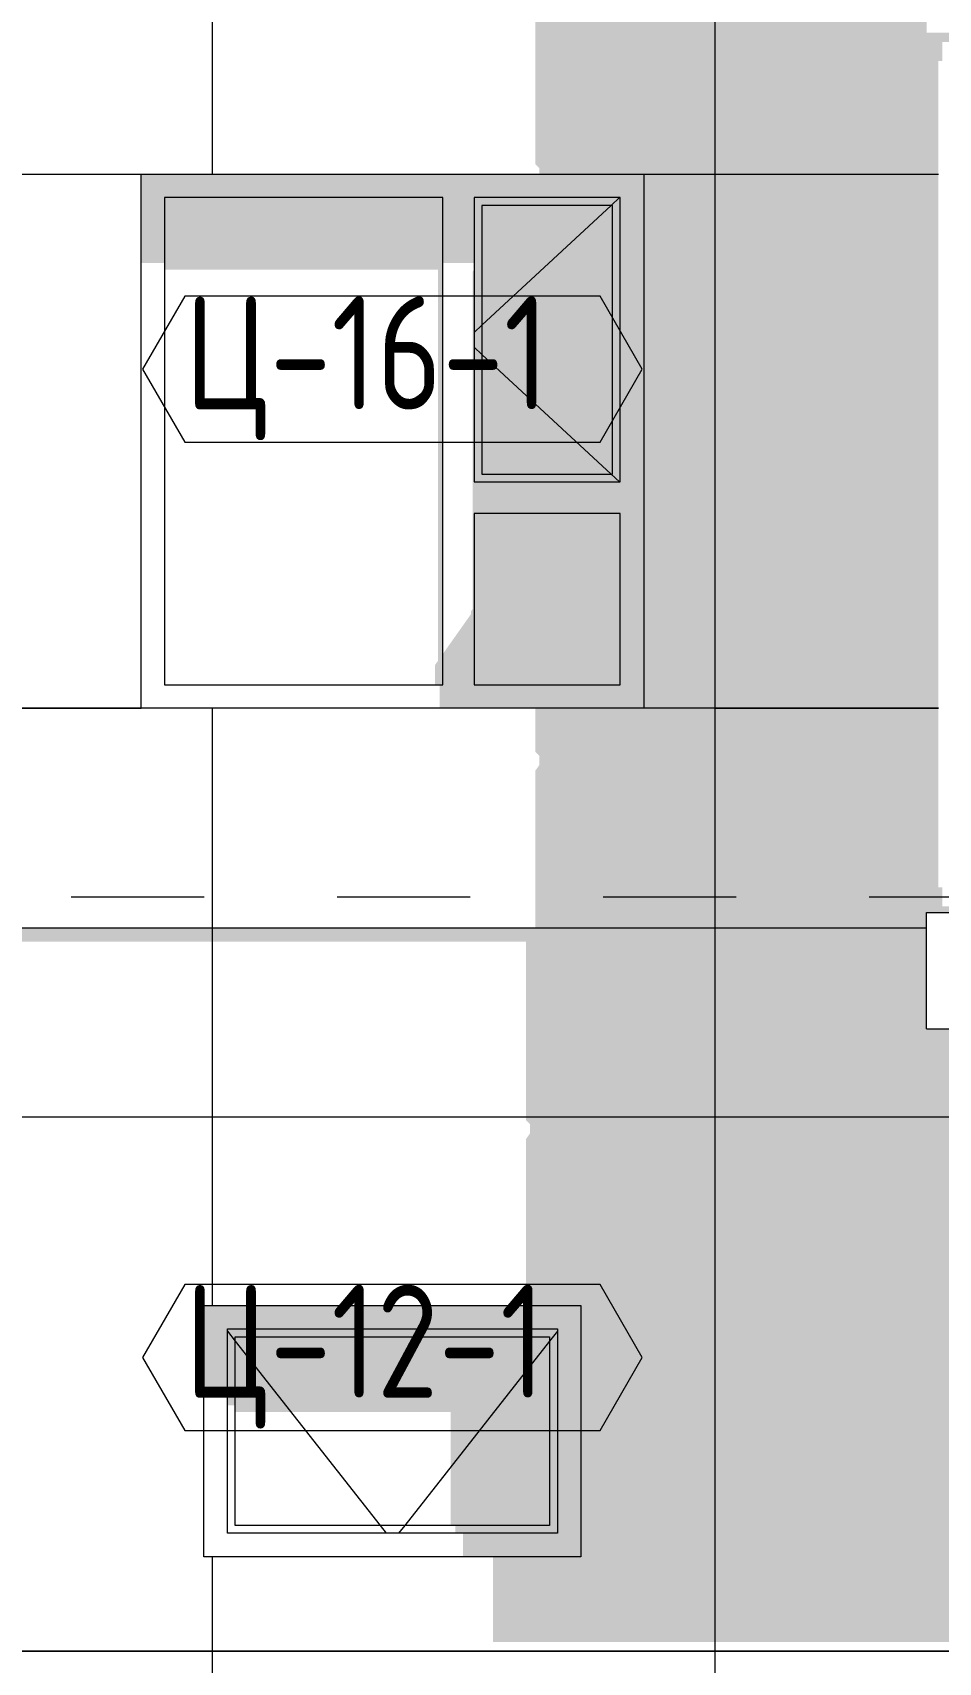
# Model space of a CAD drawing. Header units: millimetres. Extents: x 18162 to 7085488, y 72188 to 247925.
# Drawn here: x 5823964 to 5826846, y 103948 to 109134 of the extents above; entities that cross this region are included whole.
import ezdxf

# ---------------------------------------------------------------- set-up
doc = ezdxf.new("R2010")
doc.units = ezdxf.units.MM
doc.header["$MEASUREMENT"] = 0
doc.linetypes.add('Dashed', pattern=[423.333333, 211.666667, -211.666667])
doc.layers.add('Archicad Windows', color=7, linetype='Continuous')
doc.layers.add('Structural - Bearing', color=7, linetype='Continuous')
doc.styles.add('GENERATED_STYLE_3', font='', dxfattribs={"width": 0.8})
doc.styles.get('GENERATED_STYLE_3').set_extended_font_data('ISOCPEUR MON')
doc.dimstyles.new('GENERATED_STYLE__17', dxfattribs={"dimtxt": 440.00001, "dimasz": 228, "dimexe": 0.18, "dimexo": 29278.935859, "dimgap": 0, "dimtad": 1, "dimdec": 0, "dimzin": 0, "dimdsep": 46, "dimtxsty": 'GENERATED_STYLE_3', "dimblk": 'ARROWHEAD_2', "dimblk1": 'ARROWHEAD_2', "dimblk2": 'ARROWHEAD_2', "dimcen": 0.09, "dimclrd": 13, "dimclre": 13, "dimclrt": 13, "dimadec": 0, "dimazin": 0, "dimtfac": 1, "dimtdec": 4, "dimtmove": 0, "dimatfit": 3, "dimfxl": 1, "dimtolj": 1, "dimtzin": 0, "dimarcsym": 0})
doc.dimstyles.new('GENERATED_STYLE__18', dxfattribs={"dimtxt": 440.00001, "dimasz": 228, "dimexe": 0.18, "dimexo": 30998.935827, "dimgap": 0, "dimtad": 1, "dimdec": 0, "dimzin": 0, "dimdsep": 46, "dimtxsty": 'GENERATED_STYLE_3', "dimblk": 'ARROWHEAD_2', "dimblk1": 'ARROWHEAD_2', "dimblk2": 'ARROWHEAD_2', "dimcen": 0.09, "dimclrd": 13, "dimclre": 13, "dimclrt": 13, "dimadec": 0, "dimazin": 0, "dimtfac": 1, "dimtdec": 4, "dimtmove": 0, "dimatfit": 3, "dimfxl": 1, "dimtolj": 1, "dimtzin": 0, "dimarcsym": 0})
doc.dimstyles.new('GENERATED_STYLE__19', dxfattribs={"dimtxt": 440.00001, "dimasz": 228, "dimexe": 0.18, "dimexo": 31028.935828, "dimgap": 0, "dimtad": 1, "dimdec": 0, "dimzin": 0, "dimdsep": 46, "dimtxsty": 'GENERATED_STYLE_3', "dimblk": 'ARROWHEAD_2', "dimblk1": 'ARROWHEAD_2', "dimblk2": 'ARROWHEAD_2', "dimcen": 0.09, "dimclrd": 13, "dimclre": 13, "dimclrt": 13, "dimadec": 0, "dimazin": 0, "dimtfac": 1, "dimtdec": 4, "dimtmove": 0, "dimatfit": 3, "dimfxl": 1, "dimtolj": 1, "dimtzin": 0, "dimarcsym": 0})

# ---------------------------------------------------------------- blocks, each defined once
blk = doc.blocks.new('*X2293', base_point=(5785635.3, 106384.1))
at = {"layer": 'Structural - Bearing', "color": 8, "linetype": 'Continuous', "lineweight": 13}
for p, q in [((5824535.3, 106284.1), (5824535.3, 105084.1)), ((5826135.3, 106284.1), (5826135.3, 103984.1)), ((5822935.3, 105684.1), (5824035.3, 105684.1)), ((5824035.3, 105684.1), (5824535.3, 105684.1)), ((5824535.3, 105684.1), (5825635.3, 105684.1)), ((5825635.3, 105684.1), (5826135.3, 105684.1)), ((5826135.3, 105684.1), (5827235.3, 105684.1)), ((5824535.3, 104284.1), (5824535.3, 103984.1)), ((5822935.3, 103984.1), (5824035.3, 103984.1)), ((5824035.3, 103984.1), (5822935.3, 103984.1)), ((5824535.3, 103984.1), (5824035.3, 103984.1)), ((5824035.3, 103984.1), (5824535.3, 103984.1)), ((5824535.3, 103984.1), (5825635.3, 103984.1)), ((5824535.3, 103984.1), (5824535.3, 103384.1)), ((5825635.3, 103984.1), (5824535.3, 103984.1)), ((5826135.3, 103984.1), (5825635.3, 103984.1)), ((5825635.3, 103984.1), (5826135.3, 103984.1)), ((5826135.3, 103984.1), (5827235.3, 103984.1)), ((5826135.3, 103984.1), (5826135.3, 103384.1)), ((5827235.3, 103984.1), (5826135.3, 103984.1))]:
    blk.add_line(p, q, dxfattribs=at)
blk = doc.blocks.new('*X2505', base_point=(5785635.3, 106384.1))
at = {"layer": 'Structural - Bearing', "color": 8, "linetype": 'Continuous', "lineweight": 13}
for p, q in [((5824535.3, 109284.1), (5824535.3, 108684.1)), ((5826135.3, 109284.1), (5826135.3, 106984.1)), ((5822935.3, 108684.1), (5824035.3, 108684.1)), ((5824035.3, 108684.1), (5824308.8, 108684.1)), ((5825908.8, 108684.1), (5826135.3, 108684.1)), ((5826135.3, 108684.1), (5826846.4, 108684.1)), ((5822935.3, 106984.1), (5824035.3, 106984.1)), ((5824035.3, 106984.1), (5822935.3, 106984.1)), ((5824308.8, 106984.1), (5824035.3, 106984.1)), ((5824035.3, 106984.1), (5824308.8, 106984.1)), ((5824535.3, 106984.1), (5824535.3, 106384.1)), ((5826135.3, 106984.1), (5825908.8, 106984.1)), ((5826135.3, 106984.1), (5826846.4, 106984.1)), ((5826135.3, 106984.1), (5826135.3, 106384.1)), ((5826846.4, 106984.1), (5826135.3, 106984.1)), ((5824535.3, 106384.1), (5824535.3, 106284.1)), ((5826135.3, 106384.1), (5826135.3, 106284.1))]:
    blk.add_line(p, q, dxfattribs=at)
blk = doc.blocks.new('*D2589', base_point=(5785635.3, 106384.1))
at = {"color": 13, "linetype": 'Continuous', "lineweight": 13}
for p, q in [((5838478.4, 104284.1), (5838478.4, 105084.1)), ((5838703.4, 104284.1), (5837187.8, 104284.1)), ((5838478.4, 102734.1), (5838478.4, 104284.1)), ((5838703.4, 102734.1), (5837187.8, 102734.1)), ((5838478.4, 102587.4), (5838478.4, 102734.1))]:
    blk.add_line(p, q, dxfattribs=at)
at = {"color": 12, "linetype": 'Continuous', "lineweight": 35}
for p, q in [((5838328.4, 104370.7), (5838628.4, 104197.5)), ((5838328.4, 102820.7), (5838628.4, 102647.5))]:
    blk.add_line(p, q, dxfattribs=at)
at = {"color": 13, "lineweight": 13, "char_height": 440, "attachment_point": 7, "rotation": 90, "style": 'GENERATED_STYLE_3'}
for s, insert in [('\\A1;{\\pql;\\fISOCPEUR MON|b0|i0|c0|p0;\\W0.800000;800}', (5838518.1, 103459.7)), ('\\A1;{\\pql;\\fISOCPEUR MON|b0|i0|c0|p0;\\W0.800000;Хувьсах}', (5838649.8, 100855.8))]:
    blk.add_mtext(s, dxfattribs=dict(at, insert=insert))
blk = doc.blocks.new('ARROWHEAD_2')
at = {"color": 0, "linetype": 'Continuous', "lineweight": 0}
for p, q in [((-0.378, -0.655), (0.378, 0.655)), ((0, 0), (-1, 0))]:
    blk.add_line(p, q, dxfattribs=at)
blk = doc.blocks.new('*D2590', base_point=(5785635.3, 106384.1))
at = {"color": 12, "linetype": 'Continuous', "lineweight": 35}
for p, q in [((5838328.4, 105170.7), (5838628.4, 104997.5)), ((5838328.4, 104370.7), (5838628.4, 104197.5))]:
    blk.add_line(p, q, dxfattribs=at)
at = {"color": 13, "linetype": 'Continuous', "lineweight": 13}
blk.add_line((5838478.4, 104284.1), (5838478.4, 105084.1), dxfattribs=at)
blk = doc.blocks.new('*D2591', base_point=(5785635.3, 106384.1))
at = {"color": 13, "linetype": 'Continuous', "lineweight": 13}
for p, q in [((5838478.4, 105964.1), (5838478.4, 106334.1)), ((5838703.4, 105964.1), (5837187.8, 105964.1)), ((5838478.4, 105084.1), (5838478.4, 105964.1)), ((5838703.4, 105084.1), (5837187.8, 105084.1)), ((5838478.4, 104284.1), (5838478.4, 105084.1))]:
    blk.add_line(p, q, dxfattribs=at)
at = {"color": 12, "linetype": 'Continuous', "lineweight": 35}
for p, q in [((5838328.4, 106050.7), (5838628.4, 105877.5)), ((5838328.4, 105170.7), (5838628.4, 104997.5))]:
    blk.add_line(p, q, dxfattribs=at)
at = {"color": 13, "lineweight": 13, "insert": (5838012.1, 105155.2), "char_height": 440, "attachment_point": 7, "rotation": 90, "style": 'GENERATED_STYLE_3'}
blk.add_mtext('\\A1;{\\pql;\\fISOCPEUR MON|b0|i0|c0|p0;\\W0.800000;880}', dxfattribs=at)
blk = doc.blocks.new('*D2592', base_point=(5785635.3, 106384.1))
at = {"color": 12, "linetype": 'Continuous', "lineweight": 35}
for p, q in [((5838328.4, 106420.7), (5838628.4, 106247.5)), ((5838328.4, 106050.7), (5838628.4, 105877.5))]:
    blk.add_line(p, q, dxfattribs=at)
at = {"color": 13, "linetype": 'Continuous', "lineweight": 13}
for p, q in [((5838703.4, 106334.1), (5837187.8, 106334.1)), ((5838478.4, 105964.1), (5838478.4, 106334.1))]:
    blk.add_line(p, q, dxfattribs=at)
blk = doc.blocks.new('*D2593', base_point=(5785635.3, 106384.1))
at = {"color": 12, "linetype": 'Continuous', "lineweight": 35}
for p, q in [((5838328.4, 109220.7), (5838628.4, 109047.5)), ((5838328.4, 106420.7), (5838628.4, 106247.5))]:
    blk.add_line(p, q, dxfattribs=at)
at = {"color": 13, "linetype": 'Continuous', "lineweight": 13}
for p, q in [((5838703.4, 109134.1), (5837187.8, 109134.1)), ((5838478.4, 106334.1), (5838478.4, 109134.1))]:
    blk.add_line(p, q, dxfattribs=at)
at = {"color": 13, "lineweight": 13, "char_height": 440, "attachment_point": 7, "rotation": 90, "style": 'GENERATED_STYLE_3'}
for s, insert in [('\\A1;{\\pql;\\fISOCPEUR MON|b0|i0|c0|p0;\\W0.800000;2,800}', (5838605.9, 107549.6)), ('\\A1;{\\pql;\\fISOCPEUR MON|b0|i0|c0|p0;\\W0.800000;370}', (5838518.1, 106420.8))]:
    blk.add_mtext(s, dxfattribs=dict(at, insert=insert))
blk = doc.blocks.new('*D2594', base_point=(5785635.3, 106384.1))
at = {"color": 12, "linetype": 'Continuous', "lineweight": 35}
for p, q in [((5838328.4, 109420.7), (5838628.4, 109247.5)), ((5838328.4, 109220.7), (5838628.4, 109047.5))]:
    blk.add_line(p, q, dxfattribs=at)
at = {"color": 13, "linetype": 'Continuous', "lineweight": 13}
blk.add_line((5838478.4, 109134.1), (5838478.4, 109334.1), dxfattribs=at)
blk = doc.blocks.new('Label_200_3', base_point=(5825108.8, 104684.1))
at = {"color": 13, "linetype": 'Continuous', "lineweight": 13, "flags": 128}
blk.add_lwpolyline([(5824313.7, 104918.3), (5824447.8, 104686.1), (5825769.9, 104686.1), (5825904, 104918.3), (5825769.9, 105150.6), (5824447.8, 105150.6)], close=True, dxfattribs=at)
at = {"color": 13, "lineweight": 13, "insert": (5824447.8, 105149.9), "char_height": 360, "attachment_point": 1, "style": 'GENERATED_STYLE_3'}
blk.add_mtext('\\A1;{\\pql;\\pt0,253000;\\fISOCPEUR MON|b0|i0|c0|p0;\\W0.800000;Ц-12-1\\fISOCPEUR MON|b0|i0|c0|p0;\\W0.800000;\\A1{\\H.66x;\\S^  ;}\\fISOCPEUR MON|b0|i0|c0|p0;\\W0.800000;\\fISOCPEUR MON|b0|i0|c0|p0;\\W0.800000;\\A1{\\H.66x;\\S^  ;}\\fISOCPEUR MON|b0|i0|c0|p0;\\W0.800000; \\fISOCPEUR MON|b0|i0|c0|p0;\\W0.800000;\\fISOCPEUR MON|b0|i0|c0|p0;\\W0.800000;\\fISOCPEUR MON|b0|i0|c0|p0;\\W0.800000;\\fISOCPEUR MON|b0|i0|c0|p0;\\W0.800000;\\fISOCPEUR MON|b0|i0|c0|p0;\\W0.800000;\\fISOCPEUR MON|b0|i0|c0|p0;\\W0.800000;\\fISOCPEUR MON|b0|i0|c0|p0;\\W0.800000;\\fISOCPEUR MON|b0|i0|c0|p0;\\W0.800000;\\fISOCPEUR MON|b0|i0|c0|p0;\\W0.800000;\\fISOCPEUR MON|b0|i0|c0|p0;\\W0.800000;\\fISOCPEUR MON|b0|i0|c0|p0;\\W0.800000;\\fISOCPEUR MON|b0|i0|c0|p0;\\W0.800000;\\fISOCPEUR MON|b0|i0|c0|p0;\\W0.800000;\\fISOCPEUR MON|b0|i0|c0|p0;\\W0.800000;\\fISOCPEUR MON|b0|i0|c0|p0;\\W0.800000;\\fISOCPEUR MON|b0|i0|c0|p0;\\W0.800000;\\fISOCPEUR MON|b0|i0|c0|p0;\\W0.800000;\\fISOCPEUR MON|b0|i0|c0|p0;\\W0.800000;\\fISOCPEUR MON|b0|i0|c0|p0;\\W0.800000;\\fISOCPEUR MON|b0|i0|c0|p0;\\W0.800000;\\fISOCPEUR MON|b0|i0|c0|p0;\\W0.800000;\\fISOCPEUR MON|b0|i0|c0|p0;\\W0.800000;\\fISOCPEUR MON|b0|i0|c0|p0;\\W0.800000;\\fISOCPEUR MON|b0|i0|c0|p0;\\W0.800000;\\fISOCPEUR MON|b0|i0|c0|p0;\\W0.800000;\\fISOCPEUR MON|b0|i0|c0|p0;\\W0.800000;\\fISOCPEUR MON|b0|i0|c0|p0;\\W0.800000;\\fISOCPEUR MON|b0|i0|c0|p0;\\W0.800000;\\fISOCPEUR MON|b0|i0|c0|p0;\\W0.800000;\\fISOCPEUR MON|b0|i0|c0|p0;\\W0.800000;\\fISOCPEUR MON|b0|i0|c0|p0;\\W0.800000;\\fISOCPEUR MON|b0|i0|c0|p0;\\W0.800000;\\fISOCPEUR MON|b0|i0|c0|p0;\\W0.800000;\\fISOCPEUR MON|b0|i0|c0|p0;\\W0.800000;\\fISOCPEUR MON|b0|i0|c0|p0;\\W0.800000;\\fISOCPEUR MON|b0|i0|c0|p0;\\W0.800000;\\fISOCPEUR MON|b0|i0|c0|p0;\\W0.800000;\\fISOCPEUR MON|b0|i0|c0|p0;\\W0.800000;\\fISOCPEUR MON|b0|i0|c0|p0;\\W0.800000;\\fISOCPEUR MON|b0|i0|c0|p0;\\W0.800000;\\fISOCPEUR MON|b0|i0|c0|p0;\\W0.800000;\\fISOCPEUR MON|b0|i0|c0|p0;\\W0.800000;\\fISOCPEUR MON|b0|i0|c0|p0;\\W0.800000;}', dxfattribs=at)
blk = doc.blocks.new('Label_203_3', base_point=(5825108.8, 107829.1))
at = {"color": 13, "linetype": 'Continuous', "lineweight": 13, "flags": 128}
blk.add_lwpolyline([(5824313.7, 108063.3), (5824447.8, 107831.1), (5825769.9, 107831.1), (5825904, 108063.3), (5825769.9, 108295.6), (5824447.8, 108295.6)], close=True, dxfattribs=at)
at = {"color": 13, "lineweight": 13, "insert": (5824447.8, 108294.9), "char_height": 360, "attachment_point": 1, "style": 'GENERATED_STYLE_3'}
blk.add_mtext('\\A1;{\\pql;\\pt0,253000;\\fISOCPEUR MON|b0|i0|c0|p0;\\W0.800000;Ц-16-1\\fISOCPEUR MON|b0|i0|c0|p0;\\W0.800000;\\A1{\\H.66x;\\S^  ;}\\fISOCPEUR MON|b0|i0|c0|p0;\\W0.800000;\\fISOCPEUR MON|b0|i0|c0|p0;\\W0.800000;\\A1{\\H.66x;\\S^  ;}\\fISOCPEUR MON|b0|i0|c0|p0;\\W0.800000; \\fISOCPEUR MON|b0|i0|c0|p0;\\W0.800000;\\fISOCPEUR MON|b0|i0|c0|p0;\\W0.800000;\\fISOCPEUR MON|b0|i0|c0|p0;\\W0.800000;\\fISOCPEUR MON|b0|i0|c0|p0;\\W0.800000;\\fISOCPEUR MON|b0|i0|c0|p0;\\W0.800000;\\fISOCPEUR MON|b0|i0|c0|p0;\\W0.800000;\\fISOCPEUR MON|b0|i0|c0|p0;\\W0.800000;\\fISOCPEUR MON|b0|i0|c0|p0;\\W0.800000;\\fISOCPEUR MON|b0|i0|c0|p0;\\W0.800000;\\fISOCPEUR MON|b0|i0|c0|p0;\\W0.800000;\\fISOCPEUR MON|b0|i0|c0|p0;\\W0.800000;\\fISOCPEUR MON|b0|i0|c0|p0;\\W0.800000;\\fISOCPEUR MON|b0|i0|c0|p0;\\W0.800000;\\fISOCPEUR MON|b0|i0|c0|p0;\\W0.800000;\\fISOCPEUR MON|b0|i0|c0|p0;\\W0.800000;\\fISOCPEUR MON|b0|i0|c0|p0;\\W0.800000;\\fISOCPEUR MON|b0|i0|c0|p0;\\W0.800000;\\fISOCPEUR MON|b0|i0|c0|p0;\\W0.800000;\\fISOCPEUR MON|b0|i0|c0|p0;\\W0.800000;\\fISOCPEUR MON|b0|i0|c0|p0;\\W0.800000;\\fISOCPEUR MON|b0|i0|c0|p0;\\W0.800000;\\fISOCPEUR MON|b0|i0|c0|p0;\\W0.800000;\\fISOCPEUR MON|b0|i0|c0|p0;\\W0.800000;\\fISOCPEUR MON|b0|i0|c0|p0;\\W0.800000;\\fISOCPEUR MON|b0|i0|c0|p0;\\W0.800000;\\fISOCPEUR MON|b0|i0|c0|p0;\\W0.800000;\\fISOCPEUR MON|b0|i0|c0|p0;\\W0.800000;\\fISOCPEUR MON|b0|i0|c0|p0;\\W0.800000;\\fISOCPEUR MON|b0|i0|c0|p0;\\W0.800000;\\fISOCPEUR MON|b0|i0|c0|p0;\\W0.800000;\\fISOCPEUR MON|b0|i0|c0|p0;\\W0.800000;\\fISOCPEUR MON|b0|i0|c0|p0;\\W0.800000;\\fISOCPEUR MON|b0|i0|c0|p0;\\W0.800000;\\fISOCPEUR MON|b0|i0|c0|p0;\\W0.800000;\\fISOCPEUR MON|b0|i0|c0|p0;\\W0.800000;\\fISOCPEUR MON|b0|i0|c0|p0;\\W0.800000;\\fISOCPEUR MON|b0|i0|c0|p0;\\W0.800000;\\fISOCPEUR MON|b0|i0|c0|p0;\\W0.800000;\\fISOCPEUR MON|b0|i0|c0|p0;\\W0.800000;\\fISOCPEUR MON|b0|i0|c0|p0;\\W0.800000;\\fISOCPEUR MON|b0|i0|c0|p0;\\W0.800000;\\fISOCPEUR MON|b0|i0|c0|p0;\\W0.800000;\\fISOCPEUR MON|b0|i0|c0|p0;\\W0.800000;}', dxfattribs=at)

msp = doc.modelspace()

# ---------------------------------------------------------------- hatches: boundary and pattern name
at = {"layer": 'Archicad Windows', "linetype": 'Continuous', "lineweight": 0}
for points in [[(5824308.8, 108609.1), (5824383.8, 108609.1), (5825268.8, 108609.1), (5825368.8, 108609.1), (5825833.8, 108609.1), (5825908.8, 108609.1), (5825908.8, 108684.1), (5824308.8, 108684.1)], [(5824383.8, 108609.1), (5824308.8, 108609.1), (5824308.8, 108401.2), (5824383.8, 108401.2)], [(5824383.8, 108609.1), (5824383.8, 108380), (5825253.8, 108380), (5825253.8, 107135), (5825243.8, 107120.8), (5825243.8, 107059.1), (5825268.8, 107059.1), (5825268.8, 108609.1)], [(5825268.8, 108401.2), (5825368.8, 108401.2), (5825368.8, 108609.1), (5825268.8, 108609.1)], [(5825833.8, 108609.1), (5825368.8, 108609.1), (5825368.8, 108584.1), (5825393.8, 108584.1), (5825808.8, 108584.1), (5825833.8, 108584.1)], [(5825833.8, 107704.1), (5825833.8, 107604.1), (5825833.8, 107059.1), (5825908.8, 107059.1), (5825908.8, 108609.1), (5825833.8, 108609.1)], [(5825393.8, 108584.1), (5825368.8, 108584.1), (5825368.8, 107729.1), (5825393.8, 107729.1)], [(5825808.8, 107729.1), (5825808.8, 108584.1), (5825393.8, 108584.1), (5825393.8, 107729.1)], [(5825808.8, 107729.1), (5825833.8, 107729.1), (5825833.8, 108584.1), (5825808.8, 108584.1)], [(5825358.8, 107283.5), (5825268.8, 107156.2), (5825268.8, 107059.1), (5825368.8, 107059.1), (5825368.8, 108379.8), (5825363.8, 108372.7), (5825363.8, 107299.8), (5825358.8, 107292.7)], [(5825393.8, 107729.1), (5825368.8, 107729.1), (5825368.8, 107704.1), (5825833.8, 107704.1), (5825833.8, 107729.1), (5825808.8, 107729.1)], [(5825833.8, 107604.1), (5825833.8, 107704.1), (5825368.8, 107704.1), (5825368.8, 107604.1)], [(5825833.8, 107059.1), (5825833.8, 107604.1), (5825368.8, 107604.1), (5825368.8, 107059.1)], [(5825908.8, 107059.1), (5825258.8, 107059.1), (5825258.8, 106984.1), (5825908.8, 106984.1)], [(5824508.8, 105084.1), (5824508.8, 105009.1), (5824583.8, 105009.1), (5825633.8, 105009.1), (5825708.8, 105009.1), (5825708.8, 105084.1)], [(5824583.8, 105009.1), (5824508.8, 105009.1), (5824508.8, 104801.2), (5824583.8, 104801.2)], [(5824583.8, 105009.1), (5824583.8, 104984.1), (5824608.8, 104984.1), (5825608.8, 104984.1), (5825633.8, 104984.1), (5825633.8, 105009.1)], [(5824583.8, 104984.1), (5824583.8, 104765.9), (5824608.8, 104765.9), (5824608.8, 104984.1)], [(5825608.8, 104984.1), (5824608.8, 104984.1), (5824608.8, 104744.7), (5825293.8, 104744.7), (5825293.8, 104384.1), (5825608.8, 104384.1)], [(5825608.8, 104384.1), (5825633.8, 104384.1), (5825633.8, 104984.1), (5825608.8, 104984.1)], [(5825708.8, 104359.1), (5825708.8, 105009.1), (5825633.8, 105009.1), (5825633.8, 104359.1)], [(5825633.8, 104384.1), (5825308.8, 104384.1), (5825308.8, 104359.1), (5825633.8, 104359.1)], [(5825708.8, 104359.1), (5825333.8, 104359.1), (5825333.8, 104284.1), (5825708.8, 104284.1)]]:
    msp.add_hatch(color=49, dxfattribs=at).paths.add_polyline_path(points)
at = {"layer": 'Structural - Bearing', "linetype": 'Continuous', "lineweight": 0}
msp.add_hatch(color=49, dxfattribs=at).paths.add_polyline_path([(5825563.8, 106984.1), (5825563.8, 106845.6), (5825576.4, 106833), (5825576.4, 106803.4), (5825563.8, 106785.6), (5825563.8, 106284.1), (5826808.8, 106284.1), (5826808.8, 106334.1), (5826996.8, 106334.1), (5826996.8, 106354.1), (5826858.8, 106354.1), (5826858.8, 106414.1), (5826846.4, 106414.1), (5826846.4, 109044.1), (5826858.8, 109044.1), (5826858.8, 109104.1), (5830058.8, 109104.1), (5830058.8, 109063.4), (5830108.8, 109134.1), (5826808.8, 109134.1), (5826808.8, 109284.1), (5825563.8, 109284.1), (5825563.8, 108715.6), (5825576.4, 108703), (5825576.4, 108684.1), (5825908.8, 108684.1), (5825908.8, 106984.1)])
h = msp.add_hatch(color=49, dxfattribs=at)
h.paths.add_polyline_path([(5821008.8, 106241.6), (5825533.8, 106241.6), (5825533.8, 105673.2), (5825546.4, 105660.6), (5825546.4, 105630.9), (5825533.8, 105613.2), (5825533.8, 105084.1), (5825708.8, 105084.1), (5825708.8, 104284.1), (5825428.8, 104284.1), (5825428.8, 104012.4), (5828728.8, 104012.4), (5830108.8, 105964.1), (5826808.8, 105964.1), (5826808.8, 106284.1), (5821008.8, 106284.1)])
h.paths.add_polyline_path([(5827608.8, 104284.1), (5827608.8, 105084.1), (5828808.8, 105084.1), (5828808.8, 104284.1)], flags=0)

# ---------------------------------------------------------------- linework, layer by layer
at = {"color": 8, "linetype": 'Dashed', "lineweight": 13, "ltscale": 2}
msp.add_line((5800379.4, 106384.1), (5841359.8, 106384.1), dxfattribs=at)
at = {"layer": 'Archicad Windows', "color": 7, "linetype": 'Continuous', "lineweight": 13}
for p, q in [((5824308.8, 106984.1), (5824308.8, 108684.1)), ((5824308.8, 108684.1), (5825908.8, 108684.1)), ((5825908.8, 108684.1), (5825908.8, 106984.1)), ((5825908.8, 106984.1), (5824308.8, 106984.1)), ((5824508.8, 104284.1), (5824508.8, 105084.1)), ((5824508.8, 105084.1), (5825708.8, 105084.1)), ((5825708.8, 105084.1), (5825708.8, 104284.1)), ((5825708.8, 104284.1), (5824508.8, 104284.1))]:
    msp.add_line(p, q, dxfattribs=at)
at = {"layer": 'Archicad Windows', "color": 7, "linetype": 'Continuous', "lineweight": 9}
for p, q in [((5824383.8, 108609.1), (5824383.8, 107059.1)), ((5825268.8, 108609.1), (5824383.8, 108609.1)), ((5825268.8, 107059.1), (5825268.8, 108609.1)), ((5825368.8, 108609.1), (5825368.8, 107704.1)), ((5825833.8, 108609.1), (5825368.8, 108609.1)), ((5825831.9, 108609.1), (5825804.9, 108584.1)), ((5825833.8, 107704.1), (5825833.8, 108609.1)), ((5825393.8, 108584.1), (5825393.8, 107729.1)), ((5825808.8, 108584.1), (5825393.8, 108584.1)), ((5825804.9, 108584.1), (5825393.8, 108202.9)), ((5825808.8, 107729.1), (5825808.8, 108584.1)), ((5825393.8, 108202.9), (5825368.8, 108179.7)), ((5825393.8, 108110.2), (5825368.8, 108133.4)), ((5825804.9, 107729.1), (5825393.8, 108110.2)), ((5825393.8, 107729.1), (5825808.8, 107729.1)), ((5825831.9, 107704.1), (5825804.9, 107729.1)), ((5825368.8, 107704.1), (5825833.8, 107704.1)), ((5825368.8, 107604.1), (5825368.8, 107059.1)), ((5825833.8, 107604.1), (5825368.8, 107604.1)), ((5825833.8, 107059.1), (5825833.8, 107604.1)), ((5824383.8, 107059.1), (5825268.8, 107059.1)), ((5825368.8, 107059.1), (5825833.8, 107059.1)), ((5824583.8, 104359.1), (5824583.8, 105009.1)), ((5824583.8, 105009.1), (5825633.8, 105009.1)), ((5824583.8, 105002.2), (5824608.8, 104970.4)), ((5824608.8, 104384.1), (5824608.8, 104984.1)), ((5824608.8, 104984.1), (5825608.8, 104984.1)), ((5824608.8, 104970.4), (5825069.5, 104384.1)), ((5825608.8, 104970.4), (5825148.1, 104384.1)), ((5825633.8, 105002.2), (5825608.8, 104970.4)), ((5825608.8, 104984.1), (5825608.8, 104384.1)), ((5825633.8, 105009.1), (5825633.8, 104359.1)), ((5825633.8, 104359.1), (5824583.8, 104359.1)), ((5825608.8, 104384.1), (5824608.8, 104384.1)), ((5825069.5, 104384.1), (5825089.2, 104359.1)), ((5825148.1, 104384.1), (5825128.5, 104359.1))]:
    msp.add_line(p, q, dxfattribs=at)
at = {"layer": 'Structural - Bearing', "color": 7, "linetype": 'Continuous', "lineweight": 13}
for p, q in [((5826808.8, 105964.1), (5826808.8, 106334.1)), ((5826808.8, 106334.1), (5830108.8, 106334.1)), ((5826808.8, 106284.1), (5821008.8, 106284.1)), ((5826808.8, 105964.1), (5830108.8, 105964.1))]:
    msp.add_line(p, q, dxfattribs=at)

# ---------------------------------------------------------------- block references
at = {"color": 12, "linetype": 'Continuous', "lineweight": 13}
for name, p in [('Label_203_3', (5825108.8, 107829.1)), ('Label_200_3', (5825108.8, 104684.1))]:
    msp.add_blockref(name, p, dxfattribs=at)
at = {"layer": 'Structural - Bearing', "lineweight": 0}
for name in ['*X2505', '*X2293']:
    msp.add_blockref(name, (5785635.3, 106384.1), dxfattribs=at)

# ---------------------------------------------------------------- dimensions: what is measured, and where the dimension line sits
at = {"color": 13, "linetype": 'Continuous', "lineweight": 13}
for base, p1, p2, dimstyle, picture, middle in [((5838478.4, 109334.1), (5805483.8, 109134.1), (5805483.8, 109334.1), 'GENERATED_STYLE__19', '*D2594', (5838170.4, 109923)), ((5838478.4, 109134.1), (5805483.8, 106334.1), (5805483.8, 109134.1), 'GENERATED_STYLE__19', '*D2593', (5838170.4, 108286.7)), ((5838478.4, 106334.1), (5805498.8, 105964.1), (5805483.8, 106334.1), 'GENERATED_STYLE__19', '*D2592', (5838170.4, 106923)), ((5838478.4, 105964.1), (5807908.8, 105084.1), (5805498.8, 105964.1), 'GENERATED_STYLE__18', '*D2591', (5837664.4, 105657.5)), ((5838478.4, 105084.1), (5807908.8, 104284.1), (5807908.8, 105084.1), 'GENERATED_STYLE__17', '*D2590', (5838170.4, 103961.9))]:
    dim = msp.add_linear_dim(base=base, p1=p1, p2=p2, angle=90, dimstyle=dimstyle, dxfattribs=at)
    dim.commit()
    dim.dimension.update_dxf_attribs({"geometry": picture, "text_midpoint": middle, "dimtype": 160, "text_rotation": 90})
dim = msp.add_linear_dim(base=(5838478.4, 104284.1), p1=(5805571, 102734.1), p2=(5807908.8, 104284.1), angle=90, text='Хувьсах', dimstyle='GENERATED_STYLE__17', dxfattribs=at)
dim.commit()
dim.dimension.update_dxf_attribs({"geometry": '*D2589', "text_midpoint": (5838170.4, 101954.4), "dimtype": 160, "text_rotation": 90})

doc.saveas('drawing.dxf')
